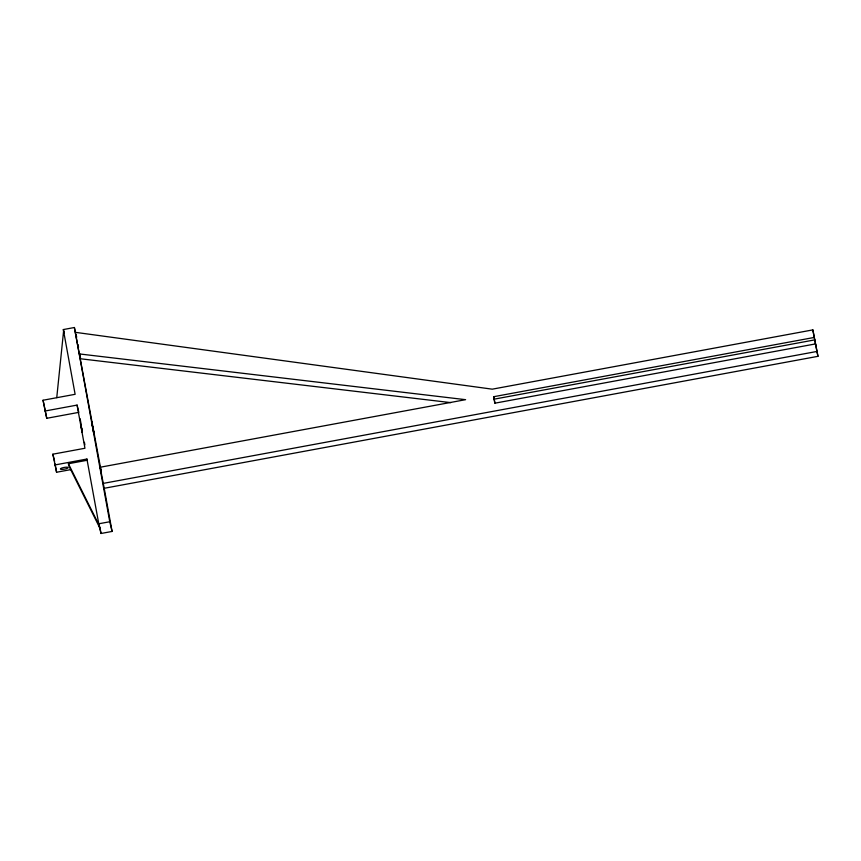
<?xml version="1.0" encoding="UTF-8"?>
<svg xmlns="http://www.w3.org/2000/svg" width="861" height="861" viewBox="0 0 861 861"><rect width="100%" height="100%" fill="white"/><g stroke="black" fill="none" stroke-linecap="round" stroke-linejoin="round"><path stroke-width="1.29" d="M56.751 397.653L63.617 330.775M45.02 411.02L77.081 405.09L78.814 412.365L46.752 418.295L43.05 400.236L75.122 394.306L63.327 329.559L74.39 327.514L101.092 470.773M70.688 469.643L56.578 472.248L52.876 454.188L84.948 448.258L77.081 405.09M54.846 464.972L86.918 459.042L87.198 460.258L68.406 463.735L68.977 466.156L99.575 527.427L99.09 524.779M79.47 353.946L465.607 399.676L100.177 467.232L104.213 488.284L817.95 356.325L812.859 329.892L492.266 389.172L75.542 332.357M816.002 346.348L815.421 343.926L494.827 403.196L493.644 396.717L814.237 337.447L817.95 356.325M493.644 396.717L494.225 399.149L814.818 339.869M103.062 483.43L816.798 351.482M112.081 531.441L109.767 521.744L98.703 523.789L101.017 533.486L112.081 531.441L104.213 488.284M450.777 402.625L80.622 358.789L79.707 353.71M68.406 463.735L98.993 525.006L86.918 459.042M94.409 434.321L92.073 424.634M76.123 334.789L76.694 337.211M100.177 467.232L101.049 470.87M63.327 329.559L64.198 333.196M43.05 400.236L46.752 418.295M52.876 454.188L54.609 461.453M81.3 427.325L80.977 425.786L81.278 427.562M92.676 426.83L91.632 421.524L92.364 425.84M92.633 427.282L93.677 432.577L93.182 429.617M81.451 428.111L81.612 428.961M81.58 429.23L82.204 432.416L81.913 430.64M81.418 428.369L81.763 429.822M812.859 329.892L814.237 337.447M494.225 399.149L494.935 403.034M78.082 344.83L78.545 347.37M74.39 327.514L109.767 521.744M80.116 418.715L81.3 425.248M81.773 427.863L82.258 430.489M84.4 442.253L84.873 444.868M99.811 526.878L101.017 533.486M55.05 463.853L56.578 472.248M61.701 469.396A3.939 0.872 -10.3 0 0 68.084 467.814A3.939 0.872 -10.3 0 0 63.101 467.652A3.939 0.872 -10.3 0 0 61.701 469.396"/></g></svg>
